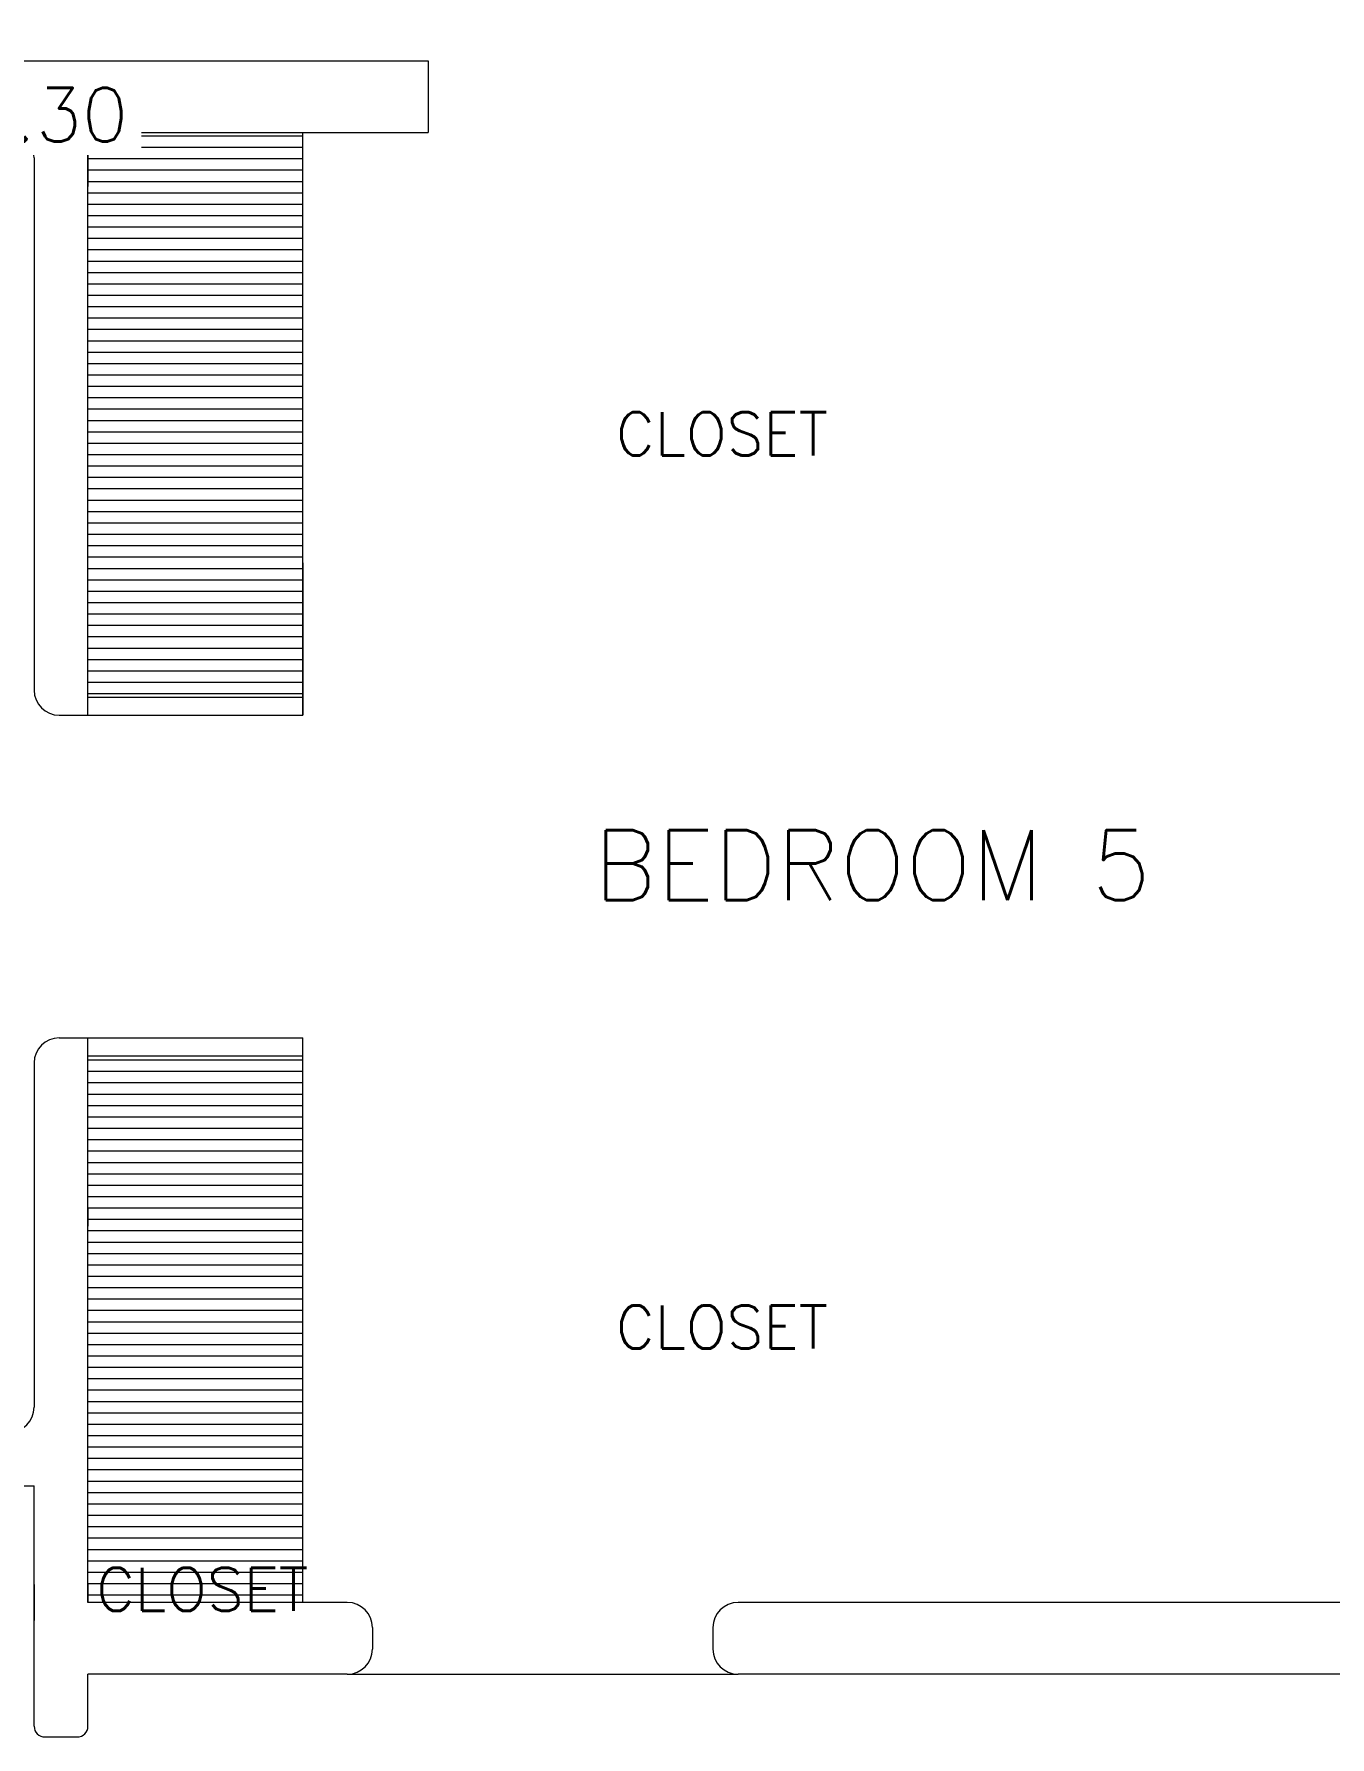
# Model space of a CAD drawing. Header units: metres. Extents: x -25 to 234, y -25 to 53.
# Drawn here: x 102.083 to 105.697, y 43.771 to 48.521 of the extents above; entities that cross this region are included whole.
import ezdxf

# ---------------------------------------------------------------- set-up
doc = ezdxf.new("R2010")
doc.units = ezdxf.units.M
doc.header["$LTSCALE"] = 0.1
doc.header["$MEASUREMENT"] = 0
doc.header["$PDMODE"] = 66
doc.linetypes.add('CONTINUA', pattern=[0])
for name, color, linetype in [('001-DIMTEXTO', 4, 'Continuous'), ('DIMENSIONES', 7, 'Continuous'), ('DIMTEXTO', 4, 'Continuous'), ('TEXTOS', 4, 'Continuous')]:
    doc.layers.add(name, color=color, linetype=linetype)
for name, color, linetype, lineweight in [('A-WALL', 7, 'Continuous', 5), ('closets', 253, 'Continuous', 0), ('piso', 253, 'Continuous', 0)]:
    doc.layers.add(name, color=color, linetype=linetype, lineweight=lineweight)
doc.styles.add('SMPLEX', font='simplex.shx')
doc.styles.get("Standard").update_dxf_attribs({"font": 'arial.ttf'})
doc.dimstyles.new('DIM-75', dxfattribs={"dimscale": 0.75, "dimtxt": 0.2, "dimasz": 0.2, "dimexe": 0.2, "dimexo": 0.2, "dimgap": 0.1, "dimtad": 0, "dimtih": 1, "dimtoh": 1, "dimzin": 0, "dimdsep": 46, "dimtxsty": 'SMPLEX', "dimblk1": 'OBLIQUE', "dimblk2": 'OBLIQUE', "dimsah": 1, "dimcen": 0.2, "dimclrd": 4, "dimclre": 4, "dimclrt": 4, "dimadec": 0, "dimazin": 0, "dimtfac": 1, "dimtmove": 1, "dimatfit": 3, "dimldrblk": 'OPEN30', "dimfxl": 0.25, "dimfxlon": 1, "dimtfill": 1, "dimtolj": 1, "dimtzin": 0, "dimarcsym": 0})

# ---------------------------------------------------------------- blocks, each defined once
blk = doc.blocks.new('PL MUEBLES 1N NASAS 09')
at = {"layer": 'closets', "transparency": 33554687}
h = blk.add_hatch(dxfattribs=at)
h.set_pattern_fill('LINE', color=4, scale=0.01, angle=180)
h.set_pattern_definition([(180, (-279.61334, -2769.226447), (-4e-18, -0.03175), [])])
h.paths.add_polyline_path([(56.5326, 52.7481), (56.5326, 51.1731), (57.1326, 51.1731), (57.1326, 52.7481)])
h = blk.add_hatch(dxfattribs=at)
h.set_pattern_fill('LINE', color=4, scale=0.01, angle=180)
h.set_pattern_definition([(180, (-279.617104, -2771.74057), (-4e-18, -0.03175), [])])
h.paths.add_polyline_path([(56.5326, 50.1731), (56.5326, 48.6481), (57.1326, 48.6481), (57.1326, 50.1731)])
at = {"layer": 'A-WALL', "color": 4}
for p, q in [((56.2922, 52.9481), (57.4824, 52.9481)), ((57.4824, 52.9481), (57.4824, 52.7481)), ((56.5331, 52.7481), (57.4824, 52.7481)), ((56.5331, 52.7481), (56.5331, 52.5981)), ((56.5331, 51.1231), (56.5331, 52.7481)), ((56.3831, 52.6781), (56.3831, 51.1931)), ((56.4531, 51.1231), (56.5331, 51.1231)), ((56.4531, 50.2231), (56.5331, 50.2231)), ((56.5331, 48.6481), (56.5331, 50.2231)), ((56.3831, 50.1531), (56.3831, 49.1931)), ((56.5331, 49.7481), (56.5331, 49.6981)), ((54.5811, 48.9731), (56.3831, 48.9731)), ((56.3831, 48.3031), (56.3831, 48.9731)), ((56.3831, 48.6981), (56.3831, 48.5981)), ((56.5331, 48.6981), (56.5331, 48.6481)), ((57.2566, 48.6481), (56.5331, 48.6481)), ((61.1637, 48.6481), (58.3466, 48.6481)), ((57.3266, 48.5781), (57.3266, 48.5181)), ((58.2766, 48.5781), (58.2766, 48.5181)), ((57.2566, 48.4481), (56.5331, 48.4481)), ((56.5331, 48.3031), (56.5331, 48.4481)), ((62.1105, 48.4481), (58.3466, 48.4481)), ((56.4131, 48.2731), (56.5031, 48.2731))]:
    blk.add_line(p, q, dxfattribs=at)
for centre, radius, start, end in [((56.3131, 52.6781), 0.07, 360, 90), ((56.4531, 51.1931), 0.07, 180, 270), ((56.4531, 50.1531), 0.07, 90, 180), ((56.3131, 49.1931), 0.07, 270, 360), ((57.2566, 48.5781), 0.07, 0, 90), ((58.3466, 48.5781), 0.07, 90, 180), ((57.2566, 48.5181), 0.07, 270, 0), ((58.3466, 48.5181), 0.07, 180, 270), ((56.4131, 48.3031), 0.03, 180, 270), ((56.5031, 48.3031), 0.03, 270, 0)]:
    blk.add_arc(centre, radius, start, end, dxfattribs=at)
at = {"layer": 'closets', "color": 4, "transparency": 33554687}
for p, q in [((57.1326, 51.1231), (57.1326, 52.7481)), ((57.1326, 51.5481), (57.1326, 51.1231)), ((56.5326, 51.1731), (57.1326, 51.1731)), ((56.5326, 51.1231), (57.1326, 51.1231)), ((56.5326, 50.2231), (57.1326, 50.2231)), ((57.1326, 48.6481), (57.1326, 50.2231)), ((56.5326, 50.1731), (57.1326, 50.1731))]:
    blk.add_line(p, q, dxfattribs=at)
at = {"layer": 'piso', "color": 4}
blk.add_line((57.2566, 48.4481), (58.3466, 48.4481), dxfattribs=at)
at = {"layer": 'TEXTOS', "color": 4, "width": 3.404877}
for s, insert, char_height, attachment_point in [('{\\Fromans|c0;\\H0.8x;CLOSET\\H1.25x; }', (58.5975, 51.8479), 0.15, 9), ('{\\Fromans|c0; BEDROOM 5}', (57.8108, 50.6073), 0.195, 7), ('{\\Fromans|c0;\\H0.8x;CLOSET\\H1.25x; }', (58.5975, 49.3562), 0.15, 9), ('{\\Fromans|c0;\\H0.8x;CLOSET\\H1.25x; }', (57.1476, 48.6246), 0.15, 9)]:
    blk.add_mtext(s, dxfattribs=dict(at, insert=insert, char_height=char_height, attachment_point=attachment_point))
blk = doc.blocks.new('_Oblique')
at = {"color": 0, "linetype": 'ByBlock', "lineweight": -2}
blk.add_line((-0.5, -0.5), (0.5, 0.5), dxfattribs=at)
blk = doc.blocks.new('*D918')
at = {"layer": 'Defpoints', "color": 0, "linetype": 'CONTINUA', "transparency": 16777216}
for p in [(108.0114, -2.0059), (108.9713, -2.0059), (108.5128, -2.3059)]:
    blk.add_point(p, dxfattribs=at)
at = {"layer": 'DIMENSIONES', "color": 4, "linetype": 'CONTINUA', "lineweight": -2, "transparency": 16777216}
for p, q in [((108.7838, -2.0059), (109.1213, -2.0059)), ((108.9713, -2.3059), (108.9713, -2.0059)), ((108.9713, -2.1559), (109.0849, -2.1559)), ((109.0849, -2.1559), (109.2349, -2.1559)), ((108.7838, -2.3059), (109.1213, -2.3059))]:
    blk.add_line(p, q, dxfattribs=at)
at = {"layer": 'DIMENSIONES', "color": 4, "linetype": 'CONTINUA', "lineweight": -2, "transparency": 16777216, "xscale": 0.15, "yscale": 0.15, "zscale": 0.15}
for p, rotation in [((108.9713, -2.0059), 90), ((108.9713, -2.3059), 270)]:
    blk.add_blockref('_Oblique', p, dxfattribs=dict(at, rotation=rotation))
at = {"layer": 'DIMENSIONES', "color": 4, "linetype": 'CONTINUA', "transparency": 16777216, "insert": (109.5385, -2.1559), "char_height": 0.15, "attachment_point": 5, "style": 'SMPLEX', "bg_fill": 3, "box_fill_scale": 1.25, "bg_fill_color": 256, "bg_fill_true_color": 13158600, "bg_fill_transparency": 0}
blk.add_mtext('\\A1;0.30', dxfattribs=at)
blk = doc.blocks.new('_Open30')
at = {"layer": 'DIMTEXTO', "color": 0, "lineweight": -2}
for p, q in [((-1, 0.268), (0, 0)), ((0, 0), (-1, -0.268)), ((0, 0), (-1, 0))]:
    blk.add_line(p, q, dxfattribs=at)
blk = doc.blocks.new('A$C49d8b0bc')
at = {"layer": 'DIMENSIONES', "linetype": 'CONTINUA'}
dim = blk.add_linear_dim(base=(19.5062, 21.9365), p1=(19.0477, 21.6365), p2=(18.5463, 21.9365), angle=90, dimstyle='DIM-75', dxfattribs=at)
dim.commit()
dim.dimension.update_dxf_attribs({"geometry": '*D918', "text_midpoint": (19.8448, 21.7865), "dimtype": 128, "insert": (-89.4651, 23.9423)})

msp = doc.modelspace()

# ---------------------------------------------------------------- block references
msp.add_blockref('PL MUEBLES 1N NASAS 09', (45.6997, -4.5024))

# ---------------------------------------------------------------- next in the draw order: block references
at = {"layer": '001-DIMTEXTO', "linetype": 'CONTINUA'}
msp.add_blockref('A$C49d8b0bc', (82.0462, 26.5092), dxfattribs=at)

doc.saveas('drawing.dxf')
